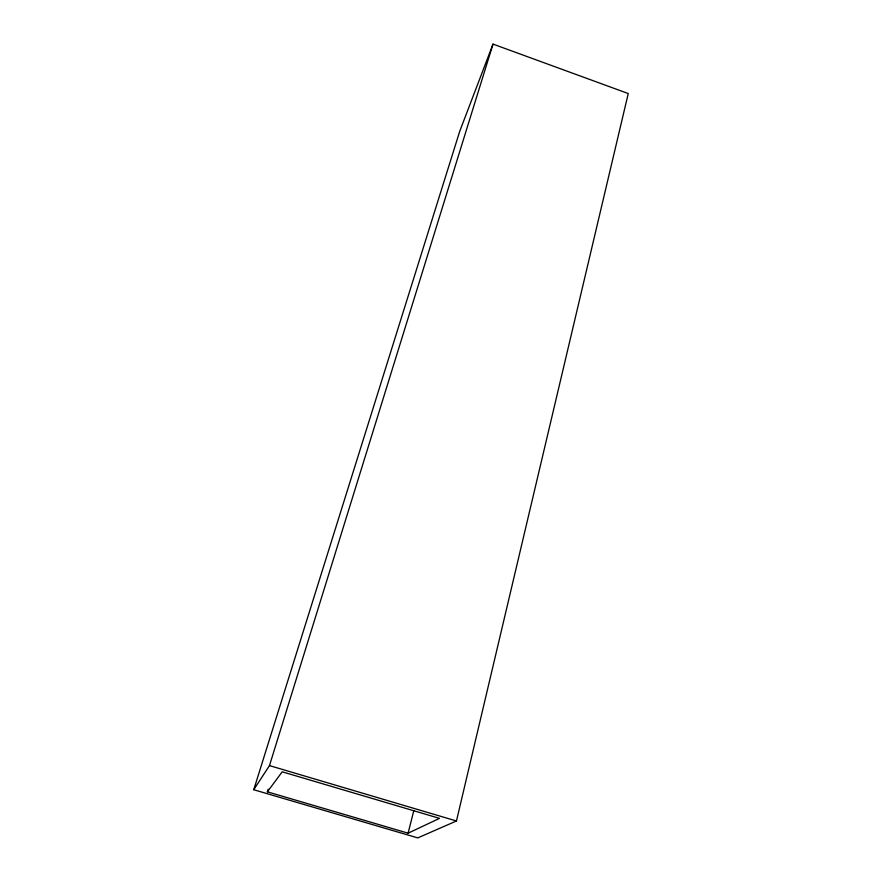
<?xml version="1.0" encoding="UTF-8"?>
<svg xmlns="http://www.w3.org/2000/svg" width="882" height="882" viewBox="0 0 882 882"><rect width="100%" height="100%" fill="white"/><g stroke="black" fill="none" stroke-linecap="round" stroke-linejoin="round"><path stroke-width="1.32" d="M456.457 820.977L628.249 93.547L493.016 44.1L459.72 131.319L253.751 789.732L417.792 837.9L456.457 820.977L269.473 765.598L253.751 789.732M268.183 789.203L267.378 791.827L408.101 833.181L413.834 810.503M269.473 765.598L493.016 44.1M267.378 791.827L282.218 771.816L439.512 818.364L408.101 833.181"/></g></svg>
